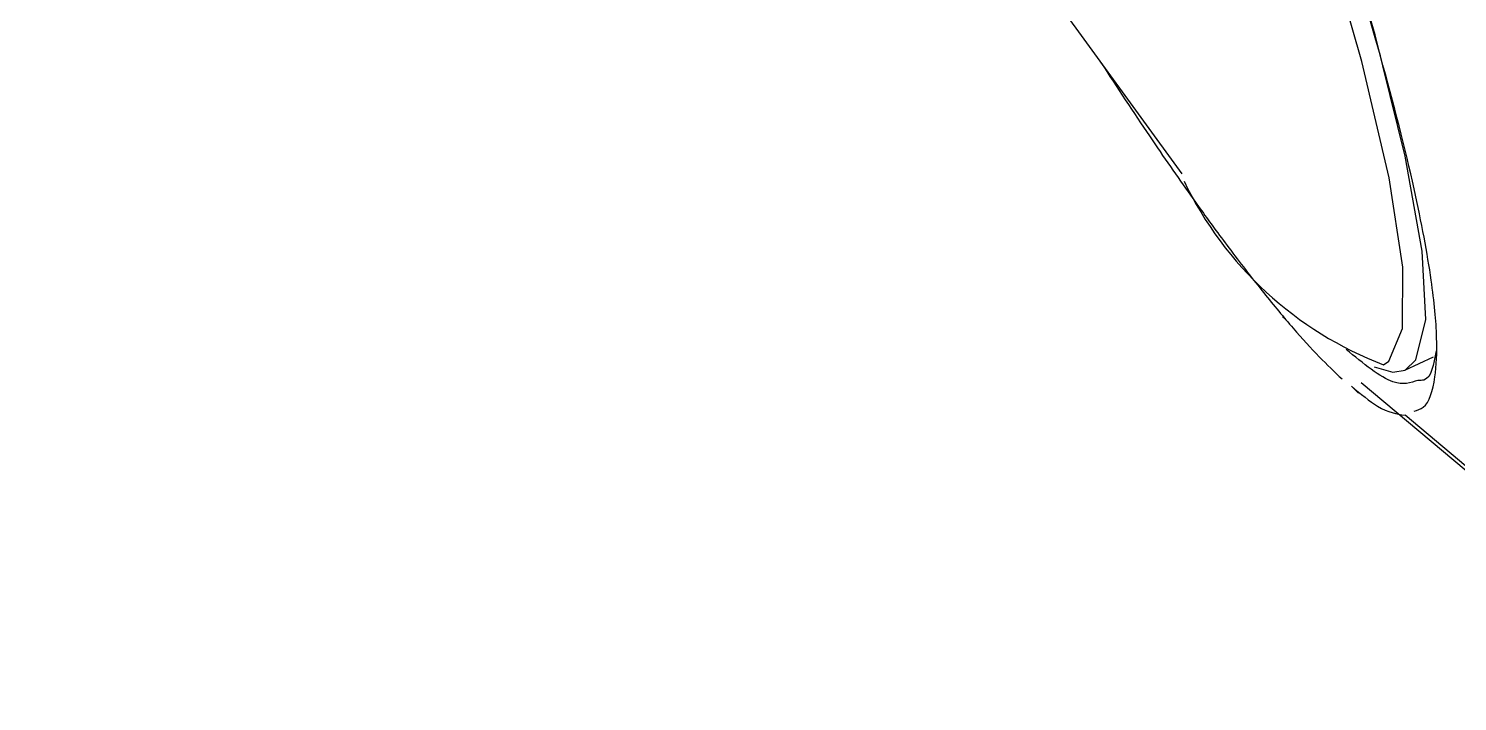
# Model space of a CAD drawing. Header units: millimetres. Extents: x 13235 to 13829, y -4257 to -3417.
# Drawn here: x 13704.726 to 13708.762, y -3769.921 to -3768.022 of the extents above; entities that cross this region are included whole.
import ezdxf

# ---------------------------------------------------------------- set-up
doc = ezdxf.new("R2010")
doc.units = ezdxf.units.MM
doc.header["$LTSCALE"] = 0.1
doc.layers.get('0').update_dxf_attribs({"lineweight": 15})

msp = doc.modelspace()

# ---------------------------------------------------------------- linework, layer by layer
at = {"linetype": 'Continuous', "lineweight": 25}
for p, q in [((13707.5598, -3767.8496), (13707.9833, -3768.4325)), ((13708.2677, -3768.8344), (13708.2759, -3768.8412)), ((13708.6137, -3768.986), (13708.6947, -3768.9481)), ((13708.4623, -3769.0314), (13708.4825, -3769.0506)), ((13708.4903, -3769.021), (13709.2096, -3769.624)), ((13709.5764, -3769.9208), (13708.6141, -3769.1134))]:
    msp.add_line(p, q, dxfattribs=at)
at = {"linetype": 'Continuous', "lineweight": 25, "flags": 128}
for points in [[(13708.6138, -3768.986), (13708.6446, -3768.957), (13708.6722, -3768.8428), (13708.6621, -3768.6505), (13708.6142, -3768.382), (13708.5291, -3768.0397), (13708.4077, -3767.6271), (13708.251, -3767.1482), (13708.0605, -3766.6074), (13707.8382, -3766.0101), (13707.5862, -3765.362), (13707.3068, -3764.6693), (13707.0028, -3763.9386), (13706.677, -3763.1772), (13706.3328, -3762.3921), (13705.9732, -3761.5911), (13705.6019, -3760.7819), (13705.2224, -3759.9722), (13704.8383, -3759.1698)], [(13708.5532, -3768.9707), (13708.5681, -3768.9608), (13708.6071, -3768.8685), (13708.6074, -3768.6955), (13708.5688, -3768.4437), (13708.4919, -3768.1154), (13708.3773, -3767.7139), (13708.2262, -3767.2433), (13708.0402, -3766.7082), (13707.8209, -3766.1139), (13707.5708, -3765.4664), (13707.2921, -3764.772), (13706.9877, -3764.0377), (13706.6607, -3763.2707), (13706.3142, -3762.4788), (13705.9517, -3761.6697), (13705.5769, -3760.8515), (13705.1933, -3760.0323), (13704.805, -3759.2203)], [(13708.527, -3768.977), (13708.5795, -3768.9921), (13708.6138, -3768.986)]]:
    msp.add_lwpolyline(points, dxfattribs=at)
at = {"linetype": 'Continuous', "lineweight": 25}
msp.add_arc((13708.9201, -3768.0063), 1.0319, 205.6374, 249.1716, dxfattribs=at)
for points, knots in [([(13700.8466, -3751.1134), (13700.8953, -3751.1289), (13700.9934, -3751.1602), (13701.2549, -3751.436), (13701.6272, -3751.9375), (13702.1301, -3752.7205), (13702.7235, -3753.7323), (13703.3835, -3754.9264), (13704.1005, -3756.2912), (13704.843, -3757.7628), (13705.6029, -3759.3263), (13706.3444, -3760.9096), (13707.0616, -3762.4955), (13707.7184, -3764.0119), (13708.3108, -3765.442), (13708.8097, -3766.7205), (13709.2122, -3767.8321), (13709.4989, -3768.7294), (13709.6595, -3769.3934), (13709.7044, -3769.8094), (13709.6309, -3769.864), (13709.598, -3769.8885)], [0, 0, 0, 0, 0.04229, 0.08533, 0.138911, 0.194045, 0.247626, 0.302761, 0.356342, 0.411476, 0.465057, 0.520191, 0.573772, 0.628906, 0.682487, 0.737622, 0.791202, 0.846337, 0.899918, 0.955052, 1, 1, 1, 1]), ([(13708.6397, -3769.102), (13708.6486, -3769.0993), (13708.6789, -3769.09), (13708.7002, -3769.0204), (13708.7065, -3768.898), (13708.6901, -3768.7268), (13708.6424, -3768.4719), (13708.5517, -3768.1149), (13708.4229, -3767.6853), (13708.2623, -3767.199), (13708.073, -3766.6641), (13707.8462, -3766.0565), (13707.6187, -3765.4731), (13707.3887, -3764.9007), (13707.1745, -3764.3803), (13706.9598, -3763.8695), (13706.7345, -3763.3425), (13706.5099, -3762.8264), (13706.2894, -3762.328), (13706.0693, -3761.8367), (13705.8346, -3761.3193), (13705.6529, -3760.9264), (13705.568, -3760.7428)], [0, 0, 0, 0, 0.023573, 0.08049, 0.125319, 0.173301, 0.232298, 0.300033, 0.366492, 0.424592, 0.489306, 0.552139, 0.61571, 0.658744, 0.709633, 0.753028, 0.788973, 0.840737, 0.878519, 0.908178, 0.957079, 1, 1, 1, 1]), ([(13707.754, -3768.1168), (13707.8007, -3768.1882), (13707.8899, -3768.3243), (13707.9958, -3768.4762), (13708.0708, -3768.5801), (13708.1405, -3768.6737), (13708.2149, -3768.7696), (13708.298, -3768.869), (13708.372, -3768.9505), (13708.4148, -3768.9911), (13708.4358, -3769.011)], [0, 0, 0, 0, 0.163265, 0.311593, 0.408611, 0.46788, 0.607207, 0.742333, 0.873266, 1, 1, 1, 1]), ([(13708.6502, -3769.0149), (13708.6294, -3769.0221), (13708.5827, -3769.0382), (13708.496, -3768.9672), (13708.4479, -3768.9279)], [0, 0, 0, 0, 0.44556, 1, 1, 1, 1]), ([(13708.7014, -3768.9319), (13708.695, -3768.9696), (13708.687, -3769.0166), (13708.6562, -3769.0152), (13708.6502, -3769.0149)], [0, 0, 0, 0, 0.804102, 1, 1, 1, 1]), ([(13708.4624, -3769.0313), (13708.4883, -3769.0527), (13708.5494, -3769.1033), (13708.5905, -3769.1097), (13708.6141, -3769.1133)], [0, 0, 0, 0, 0.423777, 1, 1, 1, 1])]:
    msp.add_open_spline(points, degree=3, knots=knots, dxfattribs=at)

doc.saveas('drawing.dxf')
